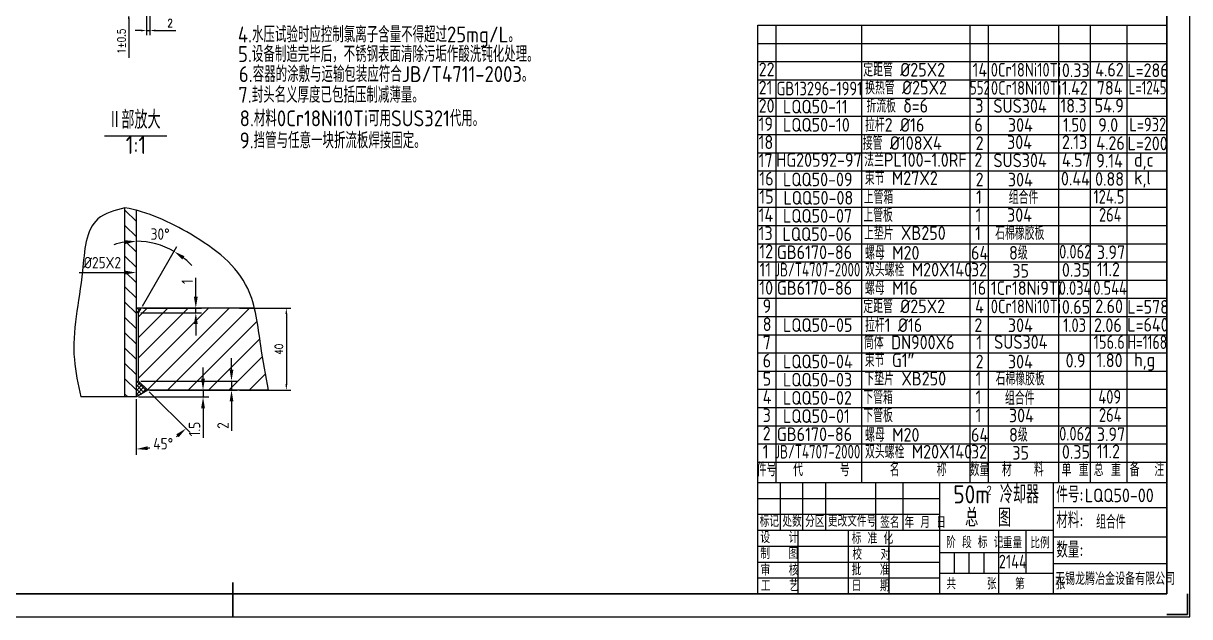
# Paper-space layout '布局1' of a CAD drawing. Extents: x 1187 to 4862, y -125 to 1349.
# Drawn here: x 2146 to 2658, y -121 to 139 of the extents above; entities that cross this region are included whole.
import ezdxf

# ---------------------------------------------------------------- set-up
doc = ezdxf.new("R2010")
doc.units = 0
doc.header["$MEASUREMENT"] = 0
doc.layers.get('DEFPOINTS').update_dxf_attribs({"linetype": 'CONTINUOUS'})
for name, color, linetype in [('一般注释', 5, 'CONTINUOUS'), ('可见轮廓线', 7, 'CONTINUOUS'), ('图框_外框线', 7, 'CONTINUOUS'), ('图框_标题栏文字', 6, 'CONTINUOUS'), ('填充剖面线', 3, 'CONTINUOUS'), ('尺寸标注', 5, 'CONTINUOUS'), ('细实线', 2, 'CONTINUOUS')]:
    doc.layers.add(name, color=color, linetype=linetype)
doc.layers.add('图框_内框线', color=5, linetype='CONTINUOUS', lineweight=30)
doc.layers.add('图框_角线', color=5, linetype='CONTINUOUS', lineweight=30)
doc.styles.get("Standard").update_dxf_attribs({"font": 'gbenor.shx'})
doc.styles.add('TH_GBDIM', font='romans.shx', dxfattribs={"width": 0.8, "bigfont": 'gbcbig.shx'})
doc.styles.add('工程字', font='gbenor.shx', dxfattribs={"bigfont": 'gbcbig.shx'})
doc.styles.add('总图名称', font='gbenor.shx', dxfattribs={"height": 8, "bigfont": 'gbcbig.shx'})
doc.styles.add('所有注释', font='gbenor.shx', dxfattribs={"height": 6, "bigfont": 'gbcbig.shx'})
doc.dimstyles.new('GB-5', dxfattribs={"dimtxt": 5, "dimasz": 5, "dimexe": 2.5, "dimexo": 1, "dimgap": 1.25, "dimtad": 1, "dimdsep": 46, "dimtxsty": '工程字', "dimcen": 5, "dimadec": 0, "dimazin": 0, "dimtfac": 0.7, "dimtix": 1, "dimtmove": 0, "dimatfit": 3, "dimfxl": 0, "dimtzin": 0, "dimarcsym": 0})
doc.dimstyles.new('GB-5$2', dxfattribs={"dimtxt": 5, "dimasz": 5, "dimexe": 2.5, "dimexo": 1, "dimgap": 1.25, "dimtad": 1, "dimtih": 1, "dimtoh": 1, "dimdsep": 46, "dimtxsty": '工程字', "dimcen": 5, "dimazin": 0, "dimtfac": 0.7, "dimtix": 1, "dimtmove": 0, "dimatfit": 3, "dimfxl": 0, "dimtzin": 0, "dimarcsym": 0})
doc.dimstyles.new('TH_GBDIM', dxfattribs={"dimtxt": 3.5, "dimasz": 2.5, "dimexe": 2, "dimexo": 0, "dimgap": 1.5, "dimtad": 1, "dimdec": 1, "dimzin": 0, "dimdsep": 46, "dimtxsty": 'TH_GBDIM', "dimcen": 2.5, "dimclrd": 130, "dimclre": 130, "dimclrt": 3, "dimadec": 0, "dimazin": 0, "dimtfac": 0.714286, "dimtdec": 1, "dimtmove": 0, "dimatfit": 3, "dimfxl": 0, "dimtolj": 1, "dimtzin": 0, "dimlwd": -1, "dimlwe": -1, "dimarcsym": 0})

# ---------------------------------------------------------------- blocks, each defined once
blk = doc.blocks.new('*D52')
at = {"layer": 'DEFPOINTS', "color": 0}
for p in [(2199.86, 144.65), (2201.3, 144.65), (2201.3, 136.27)]:
    blk.add_point(p, dxfattribs=at)
at = {"layer": '可见轮廓线', "color": 5}
for p, q in [((2199.86, 144.65), (2199.86, 134.27)), ((2201.3, 144.65), (2201.3, 134.27)), ((2197.36, 136.27), (2194.86, 136.27)), ((2199.86, 136.27), (2201.3, 136.27)), ((2203.8, 136.27), (2212.66, 136.27))]:
    blk.add_line(p, q, dxfattribs=at)
for points in [[(2197.36, 136.69), (2197.36, 135.86), (2199.86, 136.27)], [(2203.8, 136.69), (2203.8, 135.86), (2201.3, 136.27)]]:
    blk.add_solid(points, dxfattribs=at)
at = {"layer": '可见轮廓线', "color": 5, "insert": (2210.23, 139.52), "char_height": 3.5, "attachment_point": 5, "style": 'TH_GBDIM'}
blk.add_mtext('\\A1;2', dxfattribs=at)
blk = doc.blocks.new('*D51')
at = {"layer": 'DEFPOINTS', "color": 0}
for p in [(2192.05, 143.86), (2199.86, 144.65), (2199.86, 143.86)]:
    blk.add_point(p, dxfattribs=at)
at = {"layer": '可见轮廓线', "color": 5}
for p, q in [((2192.05, 147.15), (2192.05, 149.65)), ((2199.86, 144.65), (2190.05, 144.65)), ((2199.86, 143.86), (2190.05, 143.86)), ((2192.05, 144.65), (2192.05, 143.86)), ((2192.05, 141.36), (2192.05, 124.26))]:
    blk.add_line(p, q, dxfattribs=at)
for points in [[(2191.63, 147.15), (2192.46, 147.15), (2192.05, 144.65)], [(2191.63, 141.36), (2192.46, 141.36), (2192.05, 143.86)]]:
    blk.add_solid(points, dxfattribs=at)
at = {"layer": '可见轮廓线', "color": 5, "insert": (2188.8, 131.56), "char_height": 3.5, "attachment_point": 5, "rotation": 90, "style": 'TH_GBDIM'}
blk.add_mtext('\\A1;1%%P0.5', dxfattribs=at)
blk = doc.blocks.new('*D50')
at = {"layer": 'DEFPOINTS', "color": 0}
for p in [(2201.3, 175.15), (2195.38, 167.4), (2191.89, 153.86), (2199.86, 144.65), (2201.3, 132.52)]:
    blk.add_point(p, dxfattribs=at)
at = {"layer": '可见轮廓线', "color": 5}
blk.add_line((2191.89, 153.86), (2183.55, 163.49), dxfattribs=at)
for start, end in [(90, 130.8794), (78.5936, 84.2968), (136.5826, 142.2858)]:
    blk.add_arc((2201.3, 142.98), 25.13, start, end, dxfattribs=at)
for points in [[(2203.78, 167.57), (2203.82, 168.4), (2201.3, 168.11)], [(2182.77, 160.55), (2183.34, 159.95), (2184.86, 161.98)]]:
    blk.add_solid(points, dxfattribs=at)
at = {"layer": '可见轮廓线', "color": 5, "insert": (2191.39, 169.57), "char_height": 3.5, "attachment_point": 5, "rotation": 20.4397, "style": 'TH_GBDIM'}
blk.add_mtext('\\A1;50%%D%%P5%%D', dxfattribs=at)
blk = doc.blocks.new('*D53')
at = {"layer": 'DEFPOINTS', "color": 0}
for p in [(2196.36, -17.77), (2200.36, -21.77), (2237.19, -21.77)]:
    blk.add_point(p, dxfattribs=at)
at = {"layer": '尺寸标注', "color": 0, "lineweight": -2}
for p, q in [((2237.19, -12.77), (2237.19, -7.77)), ((2197.36, -17.77), (2239.69, -17.77)), ((2237.19, -17.77), (2237.19, -21.77)), ((2201.36, -21.77), (2239.69, -21.77)), ((2237.19, -26.77), (2237.19, -39.61))]:
    blk.add_line(p, q, dxfattribs=at)
at = {"layer": '尺寸标注', "color": 0}
for points in [[(2236.36, -12.77), (2238.03, -12.77), (2237.19, -17.77)], [(2236.36, -26.77), (2238.03, -26.77), (2237.19, -21.77)]]:
    blk.add_solid(points, dxfattribs=at)
at = {"layer": '尺寸标注', "color": 0, "insert": (2233.44, -37.35), "char_height": 5, "attachment_point": 5, "rotation": 90, "style": '工程字'}
blk.add_mtext('2', dxfattribs=at)
blk = doc.blocks.new('*D55')
at = {"layer": 'DEFPOINTS', "color": 0}
for p in [(2195.36, 57.28), (2196.36, -17.77), (2195.36, -24.77), (2200.36, -21.77), (2203.36, -46.62)]:
    blk.add_point(p, dxfattribs=at)
at = {"layer": '尺寸标注', "color": 0, "lineweight": -2}
for p, q in [((2201.07, -22.47), (2218.99, -40.39)), ((2195.36, -25.77), (2195.36, -50.17))]:
    blk.add_line(p, q, dxfattribs=at)
for start, end in [(304.96, 305.721), (279.279, 281.0907)]:
    blk.add_arc((2195.36, -16.77), 30.91, start, end, dxfattribs=at)
at = {"layer": '尺寸标注', "color": 0}
for points in [[(2212.87, -41.22), (2213.95, -42.49), (2217.22, -38.62)], [(2200.41, -48.1), (2200.28, -46.44), (2195.36, -47.67)]]:
    blk.add_solid(points, dxfattribs=at)
at = {"layer": '尺寸标注', "color": 0, "insert": (2207.19, -45.32), "char_height": 5, "attachment_point": 5, "style": '工程字'}
blk.add_mtext('45°', dxfattribs=at)
blk = doc.blocks.new('*D56')
at = {"layer": 'DEFPOINTS', "color": 0}
for p in [(2196.36, 12.23), (2197.52, 14.23), (2221.5, 14.23)]:
    blk.add_point(p, dxfattribs=at)
at = {"layer": '尺寸标注', "color": 0, "lineweight": -2}
for p, q in [((2221.5, 19.23), (2221.5, 27.57)), ((2197.36, 12.23), (2224, 12.23)), ((2198.52, 14.23), (2224, 14.23)), ((2221.5, 12.23), (2221.5, 14.23)), ((2221.5, 7.23), (2221.5, 2.23))]:
    blk.add_line(p, q, dxfattribs=at)
at = {"layer": '尺寸标注', "color": 0}
for points in [[(2220.67, 19.23), (2222.34, 19.23), (2221.5, 14.23)], [(2220.67, 7.23), (2222.34, 7.23), (2221.5, 12.23)]]:
    blk.add_solid(points, dxfattribs=at)
at = {"layer": '尺寸标注', "color": 0, "insert": (2217.75, 25.9), "char_height": 5, "attachment_point": 5, "rotation": 90, "style": '工程字'}
blk.add_mtext('1', dxfattribs=at)
blk = doc.blocks.new('*D54')
at = {"layer": 'DEFPOINTS', "color": 0}
for p in [(2195.36, -24.77), (2200.36, -21.77), (2224.68, -24.77)]:
    blk.add_point(p, dxfattribs=at)
at = {"layer": '尺寸标注', "color": 0, "lineweight": -2}
for p, q in [((2224.68, -16.77), (2224.68, -11.77)), ((2196.36, -24.77), (2227.18, -24.77)), ((2201.36, -21.77), (2227.18, -21.77)), ((2224.68, -21.77), (2224.68, -24.77)), ((2224.68, -29.77), (2224.68, -42.75))]:
    blk.add_line(p, q, dxfattribs=at)
at = {"layer": '尺寸标注', "color": 0}
for points in [[(2223.84, -16.77), (2225.51, -16.77), (2224.68, -21.77)], [(2223.84, -29.77), (2225.51, -29.77), (2224.68, -24.77)]]:
    blk.add_solid(points, dxfattribs=at)
at = {"layer": '尺寸标注', "color": 0, "insert": (2220.93, -38.92), "char_height": 5, "attachment_point": 5, "rotation": 90, "style": '工程字'}
blk.add_mtext('1.5', dxfattribs=at)
blk = doc.blocks.new('*D296')
at = {"layer": 'DEFPOINTS', "color": 0}
for p in [(2240.67, 14.23), (2240.67, -21.77), (2261.29, -21.77)]:
    blk.add_point(p, dxfattribs=at)
at = {"layer": '尺寸标注', "color": 5}
for p, q in [((2240.67, 14.23), (2263.29, 14.23)), ((2261.29, 11.73), (2261.29, -19.27)), ((2240.67, -21.77), (2263.29, -21.77))]:
    blk.add_line(p, q, dxfattribs=at)
for points in [[(2260.87, 11.73), (2261.7, 11.73), (2261.29, 14.23)], [(2260.87, -19.27), (2261.7, -19.27), (2261.29, -21.77)]]:
    blk.add_solid(points, dxfattribs=at)
at = {"layer": '尺寸标注', "color": 5, "insert": (2258.04, -3.77), "char_height": 3.5, "attachment_point": 5, "rotation": 90, "style": 'TH_GBDIM'}
blk.add_mtext('\\A1;40', dxfattribs=at)

psp = doc.layouts.new('布局1')

# ---------------------------------------------------------------- hatches: boundary and pattern name
at = {"layer": '填充剖面线'}
h = psp.add_hatch(dxfattribs=at)
h.set_pattern_fill('ANSI31', color=256, scale=1.5, angle=270, style=0)
h.set_pattern_definition([(315, (2880.233, 290.1673), (3.367596, 3.367596), [])])
edge = h.paths.add_edge_path()
edge.add_line((2190.363, -24.766), (2195.363, -24.766))
edge.add_line((2195.363, -24.766), (2195.363, 57.275))
edge.add_spline(control_points=[(2195.363, 57.275), (2193.69, 57.71), (2192.021, 58.067), (2190.363, 58.334)], knot_values=[104.3942053, 104.3942053, 104.3942053, 104.3942053, 109.3808588, 109.3808588, 109.3808588, 109.3808588], degree=3, periodic=0)
edge.add_line((2190.363, 58.334), (2190.363, -24.766))
h = psp.add_hatch(dxfattribs=at)
h.set_pattern_fill('ANSI37', color=256, scale=0.4, angle=270, style=0)
h.set_pattern_definition([(315, (2732.7083, 73.5795), (0.8980256, 0.8980256), []), (45, (2732.7083, 73.5795), (-0.8980256, 0.8980256), [])])
h.paths.add_polyline_path([(2195.363, -24.766), (2200.363, -21.766), (2196.363, -17.766), (2195.363, -17.766)])
h.paths.add_polyline_path([(2195.363, 12.234), (2196.363, 12.234), (2197.517, 14.234), (2195.363, 14.234)])
h = psp.add_hatch(dxfattribs=at)
h.set_pattern_fill('ANSI31', color=256, scale=2, angle=180, style=0)
h.set_pattern_definition([(225, (2880.233, 290.1673), (4.49013, -4.49013), [])])
edge = h.paths.add_edge_path()
edge.add_line((2197.517, 14.234), (2196.363, 12.234))
edge.add_line((2196.363, 12.234), (2196.363, -17.766))
edge.add_line((2196.363, -17.766), (2200.363, -21.766))
edge.add_line((2200.363, -21.766), (2253.454, -21.766))
edge.add_spline(control_points=[(2253.454, -21.766), (2252.24, -15.31), (2250.024, -3.529), (2248.559, 8.932), (2247.272, 14.234)], knot_values=[0, 0, 0, 0, 19.8664114, 36.2569659, 36.2569659, 36.2569659, 36.2569659], degree=3, periodic=0)
edge.add_line((2247.272, 14.234), (2197.517, 14.234))

# ---------------------------------------------------------------- linework, layer by layer
at = {"layer": '一般注释'}
for p, q in [((2468.513, -62.338), (2468.513, 138.587)), ((2476.513, -62.338), (2476.513, 138.587)), ((2514.206, -62.338), (2514.206, 138.587)), ((2561.823, -62.338), (2561.823, 138.587)), ((2569.823, -62.338), (2569.823, 138.587)), ((2600.724, -62.338), (2600.724, 138.587)), ((2614.724, -62.338), (2614.724, 138.587)), ((2630.795, -62.338), (2630.795, 138.587))]:
    psp.add_line(p, q, dxfattribs=at)
at = {"layer": '一般注释', "color": 7}
for p, q in [((2468.513, 138.587), (2648.288, 138.587)), ((2468.513, 130.587), (2648.288, 130.587)), ((2468.513, 122.587), (2648.288, 122.587)), ((2468.513, 114.587), (2648.288, 114.587)), ((2468.513, 90.587), (2648.288, 90.587)), ((2468.513, 42.587), (2648.288, 42.587)), ((2468.513, 18.587), (2648.288, 18.587)), ((2468.513, -29.413), (2648.288, -29.413)), ((2468.513, -53.413), (2648.288, -53.413))]:
    psp.add_line(p, q, dxfattribs=at)
at = {"layer": '可见轮廓线'}
for p, q in [((2181.429, 89.954), (2208.751, 89.954)), ((2190.363, -24.766), (2190.363, 58.334)), ((2195.363, -24.766), (2195.363, 57.275)), ((2247.272, 14.234), (2195.363, 14.234)), ((2196.363, 12.234), (2197.517, 14.234)), ((2196.363, -17.766), (2196.363, 12.234)), ((2196.363, -17.766), (2200.363, -21.766)), ((2195.363, -24.766), (2170.974, -24.766)), ((2200.363, -21.766), (2195.363, -24.766)), ((2253.454, -21.766), (2200.363, -21.766))]:
    psp.add_line(p, q, dxfattribs=at)
at = {"layer": '图框_内框线'}
for p, q in [((2648.288, -111.338), (2648.288, 462.662)), ((1842.288, -111.338), (2648.288, -111.338))]:
    psp.add_line(p, q, dxfattribs=at)
psp.add_lwpolyline([(2237.788, -121.338), (2237.788, -106.338)], dxfattribs=at)
at = {"layer": '图框_外框线'}
for p, q in [((2468.288, -62.338), (2468.288, -111.338)), ((2468.288, -62.338), (2648.288, -62.338)), ((2478.288, -62.338), (2478.288, -83.338)), ((2488.288, -83.338), (2488.288, -62.338)), ((2498.288, -62.338), (2498.288, -83.338)), ((2520.288, -83.338), (2520.288, -62.338)), ((2532.288, -62.338), (2532.288, -83.338)), ((2548.288, -62.338), (2548.288, -111.338)), ((2598.288, -62.338), (2598.288, -111.338)), ((2468.288, -69.338), (2548.288, -69.338)), ((2468.288, -76.338), (2548.288, -76.338)), ((2648.288, -73.449), (2598.288, -73.449)), ((2468.288, -83.338), (2598.288, -83.338)), ((2468.288, -83.338), (2598.288, -83.338)), ((2486.288, -111.338), (2486.288, -83.338)), ((2508.288, -111.338), (2508.288, -83.338)), ((2526.288, -111.338), (2526.288, -83.338)), ((2574.288, -83.338), (2574.288, -111.338)), ((2586.288, -83.338), (2586.288, -102.338)), ((2648.288, -86.437), (2598.288, -86.437)), ((2468.288, -90.338), (2548.288, -90.338)), ((2468.288, -97.338), (2548.288, -97.338)), ((2598.288, -93.338), (2548.288, -93.338)), ((2554.788, -93.338), (2554.788, -102.338)), ((2561.288, -93.338), (2561.288, -102.338)), ((2567.788, -93.338), (2567.788, -102.338)), ((2598.288, -102.338), (2548.288, -102.338)), ((2648.288, -98.092), (2598.288, -98.092)), ((2468.288, -104.338), (2548.288, -104.338)), ((2468.288, -111.338), (2648.288, -111.338))]:
    psp.add_line(p, q, dxfattribs=at)
psp.add_lwpolyline([(1817.288, -121.338), (2658.288, -121.338), (2658.288, 472.662), (1817.288, 472.662)], close=True, dxfattribs=at)
at = {"layer": '图框_角线', "flags": 128}
psp.add_lwpolyline([(2657.288, -111.338), (2657.288, -120.338), (2648.288, -120.338)], dxfattribs=at)
psp.add_lwpolyline([(2657.288, -111.338), (2657.288, -120.338), (2648.288, -120.338)], dxfattribs=at)
at = {"layer": '尺寸标注', "color": 7}
for p, q in [((2468.513, 106.587), (2648.288, 106.587)), ((2468.513, 98.587), (2648.288, 98.587)), ((2468.513, 90.587), (2648.288, 90.587)), ((2468.513, 82.587), (2648.288, 82.587)), ((2468.513, 74.587), (2648.288, 74.587)), ((2468.513, 66.587), (2648.288, 66.587)), ((2468.513, 58.587), (2648.288, 58.587)), ((2468.513, 50.587), (2648.288, 50.587)), ((2468.513, 34.587), (2648.288, 34.587)), ((2468.513, 26.587), (2648.288, 26.587)), ((2468.513, 18.587), (2648.288, 18.587)), ((2468.513, 10.587), (2648.288, 10.587)), ((2468.513, 2.587), (2648.288, 2.587)), ((2468.513, -5.413), (2648.288, -5.413)), ((2468.513, -13.413), (2648.288, -13.413)), ((2468.513, -21.413), (2648.288, -21.413)), ((2468.513, -37.413), (2648.288, -37.413)), ((2468.513, -45.413), (2648.288, -45.413))]:
    psp.add_line(p, q, dxfattribs=at)
at = {"layer": '尺寸标注'}
for p, q in [((2198.017, 15.101), (2213.182, 41.366)), ((2195.363, 25.202), (2195.363, 32.408)), ((2170.291, 29.908), (2190.363, 29.908)), ((2195.363, 15.803), (2195.363, 23.755))]:
    psp.add_line(p, q, dxfattribs=at)
for start, end in [(98.65333, 107.30667), (60, 90), (42.69333, 51.34667)]:
    psp.add_arc((2195.363, 10.502), 33.138, start, end, dxfattribs=at)
for points in [[(2190.314, 44.094), (2190.44, 42.432), (2195.363, 43.64)], [(2215.591, 35.693), (2216.531, 37.069), (2211.932, 39.201)], [(2190.363, 29.075), (2190.363, 30.741), (2195.363, 29.908)]]:
    psp.add_solid(points, dxfattribs=at)
at = {"layer": '细实线'}
psp.add_spline([(2190.363, 58.334), (2178.474, 53.494), (2171.689, 30.618), (2168.117, -8.341), (2170.974, -24.766)], degree=3, dxfattribs=at)
psp.add_open_spline([(2253.454, -21.766), (2252.24, -15.31), (2249.457, -0.512), (2246.642, 27.424), (2222.098, 46.615), (2200.079, 56.769), (2190.363, 58.334)], degree=3, knots=[0, 0, 0, 0, 19.8664114, 45.5397338, 80.1630319, 109.3808588, 109.3808588, 109.3808588, 109.3808588], dxfattribs=at)

# ---------------------------------------------------------------- texts
at = {"layer": '一般注释'}
for s, height, style, p in [('4.水压试验时应控制氯离子含量不得超过25mg/L。', 7, '所有注释', (2239.975, 131.03)), ('5.设备制造完毕后，不锈钢表面清除污垢作酸洗钝化处理。', 7, '所有注释', (2240.067, 122.413)), ('6.容器的涂敷与运输包装应符合JB/T4711-2003。', 7, '所有注释', (2240.424, 113.618)), ('22', 6, '工程字', (2468.865, 116.191)), ('定距管 %%C25X2', 6, '工程字', (2514.861, 116.053)), ('14', 6, '工程字', (2562.889, 115.972)), ('0.33', 6, '工程字', (2602.137, 115.807)), ('4.62', 6, '工程字', (2616.781, 116.081)), ('L=286', 6, '工程字', (2630.874, 115.807)), ('21', 6, '工程字', (2468.865, 108.191)), ('换热管 %%C25X2', 6, '工程字', (2515.671, 108.167)), ('1.42', 6, '工程字', (2602.126, 108.031)), ('784', 6, '工程字', (2617.466, 108.094)), ('7.封头名义厚度已包括压制减薄量。', 7, '所有注释', (2240.15, 104.501)), ('LQQ50-11', 6, '工程字', (2479.535, 99.825)), ('折流板 δ=6', 6, '工程字', (2516.229, 100.206)), ('3', 6, '工程字', (2564.068, 100.206)), ('SUS304', 6, '工程字', (2572.026, 100.123)), ('18.3', 6, '工程字', (2601.474, 100.206)), ('54.9', 6, '工程字', (2616.513, 100.264)), ('Ⅱ部放大', 8, '工程字', (2183.004, 93.066)), ('8.材料0Cr18Ni10Ti可用SUS321代用。', 7, '所有注释', (2240.778, 94.172)), ('19', 6, '工程字', (2468.865, 92.191)), ('LQQ50-10', 6, '工程字', (2479.535, 91.825)), ('拉杆2 %%C16', 6, '工程字', (2515.609, 91.786)), ('6', 6, '工程字', (2563.678, 91.786)), ('304', 6, '工程字', (2578.407, 91.752)), ('9.0', 6, '工程字', (2618.093, 91.786)), ('9.挡管与任意一块折流板焊接固定。', 7, '所有注释', (2240.778, 84.48)), ('1:1', 8, '工程字', (2190.683, 82.026)), ('18', 6, '工程字', (2468.865, 84.191)), ('接管 %%C108X4', 6, '工程字', (2514.622, 83.829)), ('2', 6, '工程字', (2564.217, 83.767)), ('304', 6, '工程字', (2578.034, 84.201)), ('2.13', 6, '工程字', (2602.137, 84.203)), ('4.26', 6, '工程字', (2617.246, 83.829)), ('L=200', 6, '工程字', (2630.976, 83.633)), ('17', 6, '工程字', (2468.865, 76.191)), ('HG20592-97', 6, '工程字', (2476.576, 76.387)), ('法兰PL100-1.0RF', 6, '工程字', (2515.257, 76.387)), ('2', 6, '工程字', (2563.678, 76.387)), ('SUS304', 6, '工程字', (2572.026, 76.201)), ('4.57', 6, '工程字', (2602.137, 76.387)), ('9.14', 6, '工程字', (2617.256, 76.038)), ('d,c', 6, '工程字', (2633.835, 76.44)), ('16', 6, '工程字', (2469.161, 68.191)), ('LQQ50-09', 6, '工程字', (2479.535, 67.825)), ('束节 M27X2', 6, '工程字', (2515.535, 68.389)), ('2', 6, '工程字', (2564.217, 67.767)), ('304', 6, '工程字', (2578.407, 67.752)), ('0.44', 6, '工程字', (2601.716, 68.203)), ('0.88', 6, '工程字', (2616.712, 68.027)), ('k,l', 6, '工程字', (2633.853, 68.624)), ('上管箱', 6, '工程字', (2515.074, 60.072)), ('15', 6, '工程字', (2469.161, 60.191)), ('LQQ50-08', 6, '工程字', (2479.729, 59.761)), ('1', 6, '工程字', (2564.39, 60.072)), ('组合件', 6, '工程字', (2578.802, 59.969)), ('14', 6, '工程字', (2468.865, 52.191)), ('LQQ50-07', 6, '工程字', (2479.535, 51.825)), ('上管板', 6, '工程字', (2514.88, 52.136)), ('1', 6, '工程字', (2564.196, 52.136)), ('304', 6, '工程字', (2578.034, 52.201)), ('LQQ50-06', 6, '工程字', (2479.354, 43.798)), ('上垫片 XB250', 6, '工程字', (2515.176, 44.26)), ('1', 6, '工程字', (2564.036, 44.198)), ('石棉橡胶板', 6, '工程字', (2572.825, 44.26)), ('12', 6, '工程字', (2469.161, 36.191)), ('GB6170-86', 6, '工程字', (2476.875, 35.825)), ('螺母 M20', 6, '工程字', (2515.649, 35.58)), ('64', 6, '工程字', (2562.204, 35.581)), ('8级', 6, '工程字', (2578.905, 35.581)), ('3.97', 6, '工程字', (2617.493, 35.828)), ('双头螺栓 M20X140', 6, '工程字', (2515.632, 28.177)), ('32', 6, '工程字', (2562.179, 28.177)), ('35', 6, '工程字', (2580.343, 27.67)), ('0.35', 6, '工程字', (2602.142, 28.078)), ('11.2', 6, '工程字', (2617.535, 28.301)), ('10', 6, '工程字', (2469.161, 20.191)), ('GB6170-86', 6, '工程字', (2476.88, 20.127)), ('螺母 M16', 6, '工程字', (2515.609, 20.127)), ('16', 6, '工程字', (2562.622, 20.127)), ('1Cr18Ni9Ti', 6, '工程字', (2570.908, 20.082)), ('9', 6, '工程字', (2470.639, 12.191)), ('定距管 %%C25X2', 6, '工程字', (2514.861, 12.053)), ('4', 6, '工程字', (2563.986, 12.056)), ('0.65', 6, '工程字', (2602.137, 11.807)), ('2.60', 6, '工程字', (2616.781, 12.081)), ('L=578', 6, '工程字', (2630.874, 11.807)), ('拉杆1 %%C16', 6, '工程字', (2515.609, 3.786)), ('8', 6, '工程字', (2470.639, 4.191)), ('LQQ50-05', 6, '工程字', (2479.535, 3.825)), ('2', 6, '工程字', (2563.678, 3.786)), ('304', 6, '工程字', (2578.407, 3.752)), ('2.06', 6, '工程字', (2616.255, 3.786)), ('L=640', 6, '工程字', (2630.838, 3.964)), ('7', 6, '工程字', (2470.639, -3.809)), ('筒体 DN900X6', 6, '工程字', (2515.166, -3.797)), ('1', 6, '工程字', (2564.523, -3.859)), ('SUS304', 6, '工程字', (2572.332, -3.618)), ('束节 G1″', 6, '工程字', (2515.535, -11.611)), ('6', 6, '工程字', (2470.639, -11.809)), ('LQQ50-04', 6, '工程字', (2479.535, -12.175)), ('2', 6, '工程字', (2564.217, -12.233)), ('304', 6, '工程字', (2578.407, -12.248)), ('0.9', 6, '工程字', (2603.767, -11.797)), ('1.80', 6, '工程字', (2617.369, -11.681)), ('h,g', 6, '工程字', (2633.853, -11.376)), ('5', 6, '工程字', (2470.639, -19.809)), ('LQQ50-03', 6, '工程字', (2479.535, -20.175)), ('下垫片 XB250', 6, '工程字', (2515.357, -19.713)), ('1', 6, '工程字', (2564.217, -19.775)), ('石棉橡胶板', 6, '工程字', (2573.006, -19.713)), ('LQQ50-02', 6, '工程字', (2479.535, -28.175)), ('下管箱', 6, '工程字', (2514.88, -27.864)), ('1', 6, '工程字', (2564.196, -27.864)), ('组合件', 6, '工程字', (2577.113, -28.277)), ('3', 6, '工程字', (2470.639, -35.809)), ('LQQ50-01', 6, '工程字', (2479.535, -36.175)), ('下管板', 6, '工程字', (2514.88, -35.864)), ('1', 6, '工程字', (2564.196, -35.864)), ('304', 6, '工程字', (2578.854, -35.898)), ('2', 6, '工程字', (2470.639, -43.809)), ('GB6170-86', 6, '工程字', (2476.875, -44.175)), ('螺母 M20', 6, '工程字', (2515.649, -44.42)), ('64', 6, '工程字', (2562.204, -44.419)), ('8级', 6, '工程字', (2578.905, -44.419)), ('3.97', 6, '工程字', (2617.493, -44.172)), ('1', 6, '工程字', (2470.639, -51.809)), ('双头螺栓 M20X140', 6, '工程字', (2515.632, -51.823)), ('32', 6, '工程字', (2562.179, -51.823)), ('0.35', 6, '工程字', (2602.142, -51.922)), ('11.2', 6, '工程字', (2617.535, -51.699)), ('35', 6, '工程字', (2580.343, -52.33)), ('件号', 6, '工程字', (2468.036, -59.613)), ('代     号', 6, '工程字', (2484.022, -59.613)), ('名     称', 6, '工程字', (2526.5, -59.613)), ('数量', 6, '工程字', (2561.595, -59.613)), ('材   料', 6, '工程字', (2575.75, -59.613)), ('单 重', 6, '工程字', (2601.995, -59.613)), ('总 重', 6, '工程字', (2616.124, -59.613)), ('备  注', 6, '工程字', (2631.945, -59.613)), ('50m 冷却器', 8, '总图名称', (2554.431, -71.551)), ('2', 4, '工程字', (2568.974, -67.782)), ('LQQ50-00', 6, '工程字', (2612.177, -71.023)), ('总  图', 8, '总图名称', (2559.611, -81.8)), ('组合件', 6, '工程字', (2617.188, -82.684))]:
    psp.add_text(s, height=height, dxfattribs=dict(at, style=style)).set_placement(p)
at = {"layer": '一般注释', "style": '工程字'}
for s, width, p in [('0Cr18Ni10Ti', 0.9, (2570.879, 116.014)), ('GB13296-1991', 0.9, (2476.697, 107.769)), ('552', 0.8, (2561.72, 108.148)), ('0Cr18Ni10Ti', 0.9, (2570.941, 108.045)), ('L=1245', 0.8, (2631.491, 108.167)), ('1.50', 0.9, (2602.695, 91.786)), ('L=932', 0.9, (2631.772, 91.964)), ('124.5', 0.9, (2616, 60.217)), ('264', 0.9, (2618.426, 52.281)), ('0.062', 0.9, (2600.924, 36.071)), ('JB/T4707-2000', 0.8, (2475.817, 28.177)), ('0.034', 0.9, (2600.76, 20.127)), ('0.544', 0.9, (2615.919, 20.127)), ('0Cr18Ni10Ti', 0.9, (2570.879, 12.014)), ('1.03', 0.9, (2602.695, 3.786)), ('156.6', 0.9, (2616.096, -3.62)), ('H=1168', 0.85, (2630.924, -3.702)), ('409', 0.9, (2618.163, -27.719)), ('264', 0.9, (2618.426, -35.719)), ('0.062', 0.9, (2600.924, -43.929)), ('JB/T4707-2000', 0.8, (2475.817, -51.823)), ('2144', 0.9, (2574.38, -100.131))]:
    psp.add_text(s, height=6, dxfattribs=dict(at, width=width)).set_placement(p)
at = {"layer": '一般注释'}
for s, p in [('20', (2468.865, 100.191)), ('13', (2468.865, 44.191)), ('11', (2469.231, 28.191)), ('4', (2470.639, -27.809))]:
    psp.add_text(s, height=6, dxfattribs=at).set_placement(p)
at = {"layer": '可见轮廓线', "style": '工程字'}
psp.add_text('无锡龙腾冶金设备有限公司', height=5.5, dxfattribs=at).set_placement((2599.122, -107.401))
at = {"layer": '图框_标题栏文字', "style": '工程字'}
for s, height, p in [('件号:', 7, (2599.696, -71.154)), ('标记', 5, (2469.288, -81.899)), ('处数', 5, (2479.288, -81.899)), ('分区', 5, (2489.288, -81.899)), ('更改文件号', 5, (2499.288, -81.751)), ('签名', 5, (2522.288, -82.338)), ('年 月 日', 5, (2532.962, -82.338)), ('材料:', 7, (2599.696, -82.397)), ('设   计', 5, (2469.623, -88.989)), ('标 准 化', 5, (2509.788, -89.338)), ('阶 段 标 记', 5, (2551.261, -91.138)), ('重量', 5, (2576.179, -91.338)), ('比例', 5, (2588.288, -91.338)), ('制   图', 5, (2469.623, -95.989)), ('校   对', 5, (2510.054, -96.338)), ('数量:', 7, (2599.696, -95.446)), ('审   核', 5, (2469.713, -103.355)), ('批   准', 5, (2509.758, -103.189)), ('工   艺', 5, (2469.828, -110.189)), ('日   期', 5, (2509.758, -110.189)), ('共     张   第     张', 5, (2551.362, -109.338))]:
    psp.add_text(s, height=height, dxfattribs=at).set_placement(p)
at = {"layer": '尺寸标注', "char_height": 5, "attachment_point": 5, "style": '工程字'}
for s, insert in [('30°', (2205.834, 46.817)), ('%%C25X2', (2180.412, 34.251))]:
    psp.add_mtext(s, dxfattribs=dict(at, insert=insert))
at = {"layer": '细实线', "color": 5, "insert": (2398.799, 16.104), "char_height": 3.5, "attachment_point": 1, "style": 'TH_GBDIM'}
psp.add_mtext('\\A1;', dxfattribs=at)

# ---------------------------------------------------------------- dimensions: what is measured, and where the dimension line sits
at = {"layer": '可见轮廓线'}
dim = psp.add_angular_dim_2l(base=(2195.385, 167.4), line1=((2201.304, 175.147), (2201.304, 132.519)), line2=((2199.856, 144.654), (2191.887, 153.859)), text='50%%D%%P5%%D', dimstyle='TH_GBDIM', override={"dimdec": 0, "dimclrd": 5, "dimclre": 5, "dimclrt": 5}, dxfattribs=at)
dim.commit()
dim.dimension.update_dxf_attribs({"geometry": '*D50', "text_midpoint": (2191.395, 169.57)})
dim = psp.add_linear_dim(base=(2192.048, 143.859), p1=(2199.856, 144.654), p2=(2199.856, 143.859), angle=90, text='1%%P0.5', dimstyle='TH_GBDIM', override={"dimclrd": 5, "dimclre": 5, "dimclrt": 5}, dxfattribs=at)
dim.commit()
dim.dimension.update_dxf_attribs({"geometry": '*D51', "text_midpoint": (2188.798, 131.559)})
dim = psp.add_linear_dim(base=(2201.304, 136.272), p1=(2199.856, 144.654), p2=(2201.304, 144.654), text='2', dimstyle='TH_GBDIM', override={"dimclrd": 5, "dimclre": 5, "dimclrt": 5}, dxfattribs=at)
dim.commit()
dim.dimension.update_dxf_attribs({"geometry": '*D52', "text_midpoint": (2210.229, 136.272), "dimtype": 160})
at = {"layer": '尺寸标注'}
dim = psp.add_angular_dim_2l(base=(2203.362, -46.62), line1=((2195.363, -24.766), (2195.363, 57.275)), line2=((2196.363, -17.766), (2200.363, -21.766)), dimstyle='GB-5$2', override={"dimdec": 0, "dimadec": 0, "dimazin": 2}, dxfattribs=at)
dim.commit()
dim.dimension.update_dxf_attribs({"geometry": '*D55', "text_midpoint": (2207.191, -45.32)})
for base, p1, p2, text, picture, middle in [((2221.502, 14.234), (2196.363, 12.234), (2197.517, 14.234), '1', '*D56', (2221.502, 25.901)), ((2237.194, -21.766), (2196.363, -17.766), (2200.363, -21.766), '2', '*D53', (2237.194, -37.353)), ((2224.677, -24.766), (2200.363, -21.766), (2195.363, -24.766), '1.5', '*D54', (2224.677, -38.916))]:
    dim = psp.add_linear_dim(base=base, p1=p1, p2=p2, angle=270, text=text, dimstyle='GB-5', dxfattribs=at)
    dim.commit()
    dim.dimension.update_dxf_attribs({"geometry": picture, "text_midpoint": middle, "dimtype": 160})
dim = psp.add_linear_dim(base=(2261.287, -21.766), p1=(2240.672, 14.234), p2=(2240.672, -21.766), angle=90, text='40', dimstyle='TH_GBDIM', override={"dimclrd": 5, "dimclre": 5, "dimclrt": 5}, dxfattribs=at)
dim.commit()
dim.dimension.update_dxf_attribs({"geometry": '*D296', "text_midpoint": (2261.287, -3.766), "dimtype": 160})

doc.saveas('drawing.dxf')
